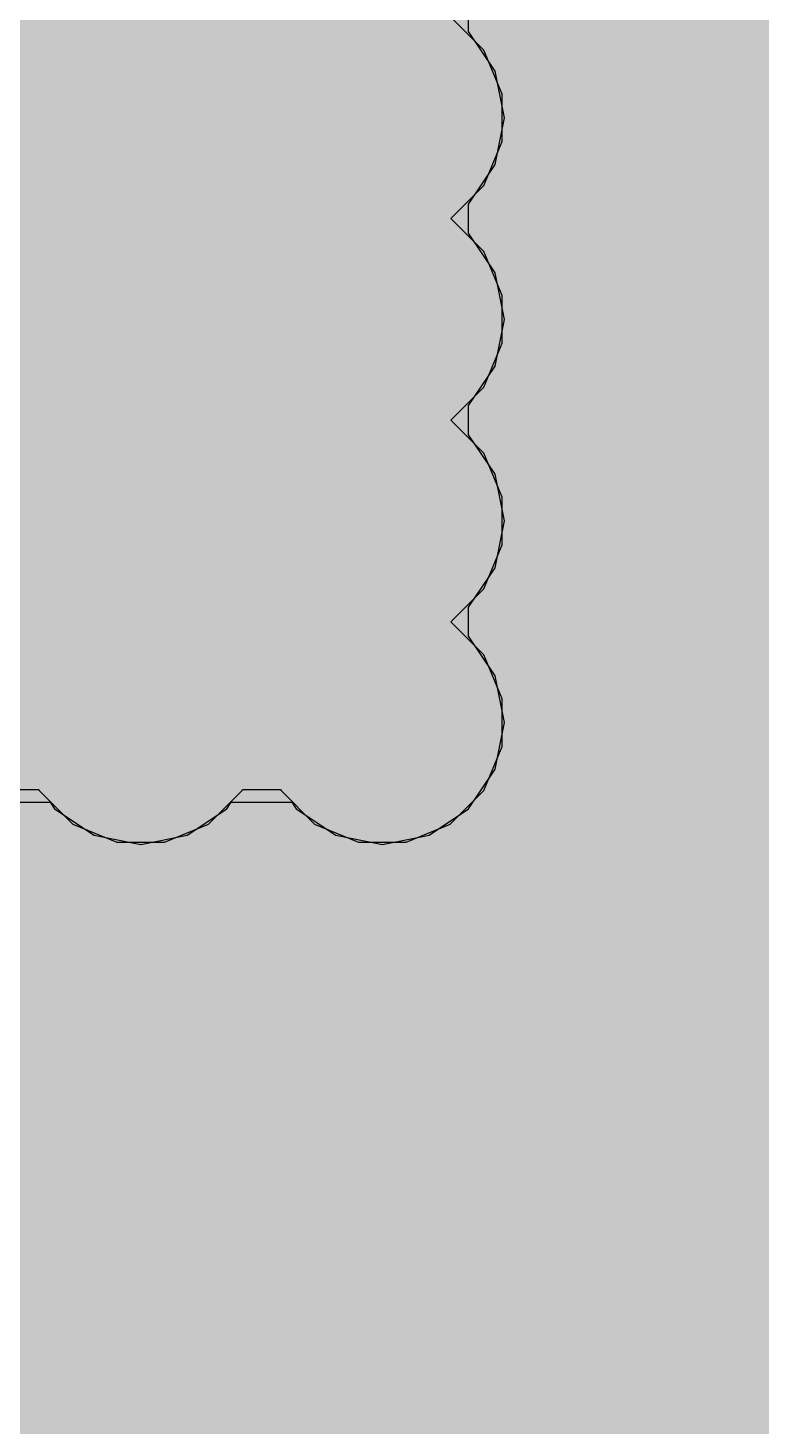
# Model space of a CAD drawing. Header units: inches. Extents: x -6 to 284, y -12 to 154.
# Drawn here: x 37.869 to 39.718, y -2.234 to 1.289 of the extents above; entities that cross this region are included whole.
import ezdxf

# ---------------------------------------------------------------- set-up
doc = ezdxf.new("R2010")
doc.units = ezdxf.units.IN
for name, color, linetype in [('Bottom Layer', 5, 'Continuous'), ('Bottom Solder', 6, 'Continuous'), ('Drill Drawing', 1, 'Continuous'), ('GND-1', 16, 'Continuous'), ('GND-2', 90, 'Continuous'), ('GND-3', 216, 'Continuous'), ('GND-4', 54, 'Continuous'), ('PWR-1', 156, 'Continuous'), ('PWR-2', 130, 'Continuous'), ('Signal L1', 76, 'Continuous'), ('Signal L2', 6, 'Continuous'), ('Top Layer', 1, 'Continuous'), ('Via Holes', 16, 'Continuous')]:
    doc.layers.add(name, color=color, linetype=linetype)

# ---------------------------------------------------------------- blocks, each defined once
blk = doc.blocks.new('68_QFN__7_7__B_120')
at = {"layer": 'Bottom Layer'}
blk.add_hatch(color=5, dxfattribs=at).paths.add_polyline_path([(-2.815, 2.815), (2.815, 2.815), (2.815, -2.815), (-2.815, -2.815)])
at = {"layer": 'Bottom Solder'}
blk.add_hatch(color=6, dxfattribs=at).paths.add_polyline_path([(-2.9166, 2.9166), (2.9166, 2.9166), (2.9166, -2.9166), (-2.9166, -2.9166)])

msp = doc.modelspace()

# ---------------------------------------------------------------- hatches: boundary and pattern name
at = {"layer": 'Bottom Layer'}
h = msp.add_hatch(color=5, dxfattribs=at)
edge = h.paths.add_edge_path()
edge.add_arc((38.153, 1.0627), 0.2, 0, 360)
h = msp.add_hatch(color=5, dxfattribs=at)
edge = h.paths.add_edge_path()
edge.add_arc((38.7626, 1.0627), 0.2, 0, 360)
h = msp.add_hatch(color=5, dxfattribs=at)
edge = h.paths.add_edge_path()
edge.add_arc((38.153, 0.5547), 0.2, 0, 360)
h = msp.add_hatch(color=5, dxfattribs=at)
edge = h.paths.add_edge_path()
edge.add_arc((38.7626, 0.5547), 0.2, 0, 360)
h = msp.add_hatch(color=5, dxfattribs=at)
edge = h.paths.add_edge_path()
edge.add_arc((38.153, 0.0467), 0.2, 0, 360)
h = msp.add_hatch(color=5, dxfattribs=at)
edge = h.paths.add_edge_path()
edge.add_arc((38.7626, 0.0467), 0.2, 0, 360)
h = msp.add_hatch(color=5, dxfattribs=at)
edge = h.paths.add_edge_path()
edge.add_arc((38.153, -0.4613), 0.2, 0, 360)
h = msp.add_hatch(color=5, dxfattribs=at)
edge = h.paths.add_edge_path()
edge.add_arc((38.7626, -0.4613), 0.2, 0, 360)
at = {"layer": 'GND-1'}
h = msp.add_hatch(color=16, dxfattribs=at)
edge = h.paths.add_edge_path()
edge.add_arc((38.153, 1.0627), 0.2, 0, 360)
h = msp.add_hatch(color=16, dxfattribs=at)
edge = h.paths.add_edge_path()
edge.add_arc((38.7626, 1.0627), 0.2, 0, 360)
h = msp.add_hatch(color=16, dxfattribs=at)
edge = h.paths.add_edge_path()
edge.add_arc((38.153, 0.5547), 0.2, 0, 360)
h = msp.add_hatch(color=16, dxfattribs=at)
edge = h.paths.add_edge_path()
edge.add_arc((38.7626, 0.5547), 0.2, 0, 360)
h = msp.add_hatch(color=16, dxfattribs=at)
edge = h.paths.add_edge_path()
edge.add_arc((38.153, 0.0467), 0.2, 0, 360)
h = msp.add_hatch(color=16, dxfattribs=at)
edge = h.paths.add_edge_path()
edge.add_arc((38.7626, 0.0467), 0.2, 0, 360)
h = msp.add_hatch(color=16, dxfattribs=at)
edge = h.paths.add_edge_path()
edge.add_arc((38.153, -0.4613), 0.2, 0, 360)
h = msp.add_hatch(color=16, dxfattribs=at)
edge = h.paths.add_edge_path()
edge.add_arc((38.7626, -0.4613), 0.2, 0, 360)
at = {"layer": 'GND-2'}
h = msp.add_hatch(color=90, dxfattribs=at)
edge = h.paths.add_edge_path()
edge.add_arc((38.153, 1.0627), 0.2, 0, 360)
h = msp.add_hatch(color=90, dxfattribs=at)
edge = h.paths.add_edge_path()
edge.add_arc((38.7626, 1.0627), 0.2, 0, 360)
h = msp.add_hatch(color=90, dxfattribs=at)
edge = h.paths.add_edge_path()
edge.add_arc((38.153, 0.5547), 0.2, 0, 360)
h = msp.add_hatch(color=90, dxfattribs=at)
edge = h.paths.add_edge_path()
edge.add_arc((38.7626, 0.5547), 0.2, 0, 360)
h = msp.add_hatch(color=90, dxfattribs=at)
edge = h.paths.add_edge_path()
edge.add_arc((38.153, 0.0467), 0.2, 0, 360)
h = msp.add_hatch(color=90, dxfattribs=at)
edge = h.paths.add_edge_path()
edge.add_arc((38.7626, 0.0467), 0.2, 0, 360)
h = msp.add_hatch(color=90, dxfattribs=at)
edge = h.paths.add_edge_path()
edge.add_arc((38.153, -0.4613), 0.2, 0, 360)
h = msp.add_hatch(color=90, dxfattribs=at)
edge = h.paths.add_edge_path()
edge.add_arc((38.7626, -0.4613), 0.2, 0, 360)
at = {"layer": 'GND-3'}
h = msp.add_hatch(color=216, dxfattribs=at)
edge = h.paths.add_edge_path()
edge.add_arc((38.153, 1.0627), 0.2, 0, 360)
h = msp.add_hatch(color=216, dxfattribs=at)
edge = h.paths.add_edge_path()
edge.add_arc((38.7626, 1.0627), 0.2, 0, 360)
h = msp.add_hatch(color=216, dxfattribs=at)
edge = h.paths.add_edge_path()
edge.add_arc((38.153, 0.5547), 0.2, 0, 360)
h = msp.add_hatch(color=216, dxfattribs=at)
edge = h.paths.add_edge_path()
edge.add_arc((38.7626, 0.5547), 0.2, 0, 360)
h = msp.add_hatch(color=216, dxfattribs=at)
edge = h.paths.add_edge_path()
edge.add_arc((38.153, 0.0467), 0.2, 0, 360)
h = msp.add_hatch(color=216, dxfattribs=at)
edge = h.paths.add_edge_path()
edge.add_arc((38.7626, 0.0467), 0.2, 0, 360)
h = msp.add_hatch(color=216, dxfattribs=at)
edge = h.paths.add_edge_path()
edge.add_arc((38.153, -0.4613), 0.2, 0, 360)
h = msp.add_hatch(color=216, dxfattribs=at)
edge = h.paths.add_edge_path()
edge.add_arc((38.7626, -0.4613), 0.2, 0, 360)
at = {"layer": 'GND-4'}
h = msp.add_hatch(color=54, dxfattribs=at)
edge = h.paths.add_edge_path()
edge.add_arc((38.153, 1.0627), 0.2, 0, 360)
h = msp.add_hatch(color=54, dxfattribs=at)
edge = h.paths.add_edge_path()
edge.add_arc((38.7626, 1.0627), 0.2, 0, 360)
h = msp.add_hatch(color=54, dxfattribs=at)
edge = h.paths.add_edge_path()
edge.add_arc((38.153, 0.5547), 0.2, 0, 360)
h = msp.add_hatch(color=54, dxfattribs=at)
edge = h.paths.add_edge_path()
edge.add_arc((38.7626, 0.5547), 0.2, 0, 360)
h = msp.add_hatch(color=54, dxfattribs=at)
edge = h.paths.add_edge_path()
edge.add_arc((38.153, 0.0467), 0.2, 0, 360)
h = msp.add_hatch(color=54, dxfattribs=at)
edge = h.paths.add_edge_path()
edge.add_arc((38.7626, 0.0467), 0.2, 0, 360)
h = msp.add_hatch(color=54, dxfattribs=at)
edge = h.paths.add_edge_path()
edge.add_arc((38.153, -0.4613), 0.2, 0, 360)
h = msp.add_hatch(color=54, dxfattribs=at)
edge = h.paths.add_edge_path()
edge.add_arc((38.7626, -0.4613), 0.2, 0, 360)
at = {"layer": 'PWR-1'}
h = msp.add_hatch(color=156, dxfattribs=at)
edge = h.paths.add_edge_path()
edge.add_arc((38.153, 1.0627), 0.2, 0, 360)
h = msp.add_hatch(color=156, dxfattribs=at)
edge = h.paths.add_edge_path()
edge.add_arc((38.7626, 1.0627), 0.2, 0, 360)
h = msp.add_hatch(color=156, dxfattribs=at)
edge = h.paths.add_edge_path()
edge.add_arc((38.153, 0.5547), 0.2, 0, 360)
h = msp.add_hatch(color=156, dxfattribs=at)
edge = h.paths.add_edge_path()
edge.add_arc((38.7626, 0.5547), 0.2, 0, 360)
h = msp.add_hatch(color=156, dxfattribs=at)
edge = h.paths.add_edge_path()
edge.add_arc((38.153, 0.0467), 0.2, 0, 360)
h = msp.add_hatch(color=156, dxfattribs=at)
edge = h.paths.add_edge_path()
edge.add_arc((38.7626, 0.0467), 0.2, 0, 360)
h = msp.add_hatch(color=156, dxfattribs=at)
edge = h.paths.add_edge_path()
edge.add_arc((38.153, -0.4613), 0.2, 0, 360)
h = msp.add_hatch(color=156, dxfattribs=at)
edge = h.paths.add_edge_path()
edge.add_arc((38.7626, -0.4613), 0.2, 0, 360)
at = {"layer": 'PWR-2'}
h = msp.add_hatch(color=130, dxfattribs=at)
edge = h.paths.add_edge_path()
edge.add_arc((38.153, 1.0627), 0.2, 0, 360)
h = msp.add_hatch(color=130, dxfattribs=at)
edge = h.paths.add_edge_path()
edge.add_arc((38.7626, 1.0627), 0.2, 0, 360)
h = msp.add_hatch(color=130, dxfattribs=at)
edge = h.paths.add_edge_path()
edge.add_arc((38.153, 0.5547), 0.2, 0, 360)
h = msp.add_hatch(color=130, dxfattribs=at)
edge = h.paths.add_edge_path()
edge.add_arc((38.7626, 0.5547), 0.2, 0, 360)
h = msp.add_hatch(color=130, dxfattribs=at)
edge = h.paths.add_edge_path()
edge.add_arc((38.153, 0.0467), 0.2, 0, 360)
h = msp.add_hatch(color=130, dxfattribs=at)
edge = h.paths.add_edge_path()
edge.add_arc((38.7626, 0.0467), 0.2, 0, 360)
h = msp.add_hatch(color=130, dxfattribs=at)
edge = h.paths.add_edge_path()
edge.add_arc((38.153, -0.4613), 0.2, 0, 360)
h = msp.add_hatch(color=130, dxfattribs=at)
edge = h.paths.add_edge_path()
edge.add_arc((38.7626, -0.4613), 0.2, 0, 360)
at = {"layer": 'Signal L1'}
h = msp.add_hatch(color=76, dxfattribs=at)
edge = h.paths.add_edge_path()
edge.add_arc((38.153, 1.0627), 0.2, 0, 360)
h = msp.add_hatch(color=76, dxfattribs=at)
edge = h.paths.add_edge_path()
edge.add_arc((38.7626, 1.0627), 0.2, 0, 360)
h = msp.add_hatch(color=76, dxfattribs=at)
edge = h.paths.add_edge_path()
edge.add_arc((38.153, 0.5547), 0.2, 0, 360)
h = msp.add_hatch(color=76, dxfattribs=at)
edge = h.paths.add_edge_path()
edge.add_arc((38.7626, 0.5547), 0.2, 0, 360)
h = msp.add_hatch(color=76, dxfattribs=at)
edge = h.paths.add_edge_path()
edge.add_arc((38.153, 0.0467), 0.2, 0, 360)
h = msp.add_hatch(color=76, dxfattribs=at)
edge = h.paths.add_edge_path()
edge.add_arc((38.7626, 0.0467), 0.2, 0, 360)
h = msp.add_hatch(color=76, dxfattribs=at)
edge = h.paths.add_edge_path()
edge.add_arc((38.153, -0.4613), 0.2, 0, 360)
h = msp.add_hatch(color=76, dxfattribs=at)
edge = h.paths.add_edge_path()
edge.add_arc((38.7626, -0.4613), 0.2, 0, 360)
at = {"layer": 'Signal L2'}
h = msp.add_hatch(color=6, dxfattribs=at)
edge = h.paths.add_edge_path()
edge.add_arc((38.153, 1.0627), 0.2, 0, 360)
h = msp.add_hatch(color=6, dxfattribs=at)
edge = h.paths.add_edge_path()
edge.add_arc((38.7626, 1.0627), 0.2, 0, 360)
h = msp.add_hatch(color=6, dxfattribs=at)
edge = h.paths.add_edge_path()
edge.add_arc((38.153, 0.5547), 0.2, 0, 360)
h = msp.add_hatch(color=6, dxfattribs=at)
edge = h.paths.add_edge_path()
edge.add_arc((38.7626, 0.5547), 0.2, 0, 360)
h = msp.add_hatch(color=6, dxfattribs=at)
edge = h.paths.add_edge_path()
edge.add_arc((38.153, 0.0467), 0.2, 0, 360)
h = msp.add_hatch(color=6, dxfattribs=at)
edge = h.paths.add_edge_path()
edge.add_arc((38.7626, 0.0467), 0.2, 0, 360)
h = msp.add_hatch(color=6, dxfattribs=at)
edge = h.paths.add_edge_path()
edge.add_arc((38.153, -0.4613), 0.2, 0, 360)
h = msp.add_hatch(color=6, dxfattribs=at)
edge = h.paths.add_edge_path()
edge.add_arc((38.7626, -0.4613), 0.2, 0, 360)
at = {"layer": 'Top Layer'}
h = msp.add_hatch(color=1, dxfattribs=at)
edge = h.paths.add_edge_path()
edge.add_arc((38.153, 1.0627), 0.2, 0, 360)
h = msp.add_hatch(color=1, dxfattribs=at)
edge = h.paths.add_edge_path()
edge.add_arc((38.7626, 1.0627), 0.2, 0, 360)
h = msp.add_hatch(color=1, dxfattribs=at)
edge = h.paths.add_edge_path()
edge.add_arc((38.153, 0.5547), 0.2, 0, 360)
h = msp.add_hatch(color=1, dxfattribs=at)
edge = h.paths.add_edge_path()
edge.add_arc((38.7626, 0.5547), 0.2, 0, 360)
h = msp.add_hatch(color=1, dxfattribs=at)
edge = h.paths.add_edge_path()
edge.add_arc((38.153, 0.0467), 0.2, 0, 360)
h = msp.add_hatch(color=1, dxfattribs=at)
edge = h.paths.add_edge_path()
edge.add_arc((38.7626, 0.0467), 0.2, 0, 360)
h = msp.add_hatch(color=1, dxfattribs=at)
edge = h.paths.add_edge_path()
edge.add_arc((38.153, -0.4613), 0.2, 0, 360)
h = msp.add_hatch(color=1, dxfattribs=at)
edge = h.paths.add_edge_path()
edge.add_arc((38.7626, -0.4613), 0.2, 0, 360)
at = {"layer": 'Via Holes'}
h = msp.add_hatch(color=7, dxfattribs=at)
edge = h.paths.add_edge_path()
edge.add_arc((38.153, 1.0627), 0.1, 0, 360)
h = msp.add_hatch(color=7, dxfattribs=at)
edge = h.paths.add_edge_path()
edge.add_arc((38.7626, 1.0627), 0.1, 0, 360)
h = msp.add_hatch(color=7, dxfattribs=at)
edge = h.paths.add_edge_path()
edge.add_arc((38.153, 0.5547), 0.1, 0, 360)
h = msp.add_hatch(color=7, dxfattribs=at)
edge = h.paths.add_edge_path()
edge.add_arc((38.7626, 0.5547), 0.1, 0, 360)
h = msp.add_hatch(color=7, dxfattribs=at)
edge = h.paths.add_edge_path()
edge.add_arc((38.153, 0.0467), 0.1, 0, 360)
h = msp.add_hatch(color=7, dxfattribs=at)
edge = h.paths.add_edge_path()
edge.add_arc((38.7626, 0.0467), 0.1, 0, 360)
h = msp.add_hatch(color=7, dxfattribs=at)
edge = h.paths.add_edge_path()
edge.add_arc((38.153, -0.4613), 0.1, 0, 360)
h = msp.add_hatch(color=7, dxfattribs=at)
edge = h.paths.add_edge_path()
edge.add_arc((38.7626, -0.4613), 0.1, 0, 360)

# ---------------------------------------------------------------- linework, layer by layer
at = {"layer": 'Drill Drawing'}
for points in [[(37.899, 1.3167, 0.0508, 0.0508, 0), (38.153, 0.8087, 0.0508, 0.0508, 0)], [(38.153, 0.8087, 0.0508, 0.0508, 0), (38.407, 1.3167, 0.0508, 0.0508, 0)], [(38.5086, 1.3167, 0.0508, 0.0508, 0), (38.7626, 0.8087, 0.0508, 0.0508, 0)], [(38.7626, 0.8087, 0.0508, 0.0508, 0), (39.0166, 1.3167, 0.0508, 0.0508, 0)], [(37.899, 0.8087, 0.0508, 0.0508, 0), (38.407, 0.8087, 0.0508, 0.0508, 0)], [(37.899, 0.8087, 0.0508, 0.0508, 0), (38.153, 0.3007, 0.0508, 0.0508, 0)], [(38.153, 0.3007, 0.0508, 0.0508, 0), (38.407, 0.8087, 0.0508, 0.0508, 0)], [(38.5086, 0.8087, 0.0508, 0.0508, 0), (39.0166, 0.8087, 0.0508, 0.0508, 0)], [(38.5086, 0.8087, 0.0508, 0.0508, 0), (38.7626, 0.3007, 0.0508, 0.0508, 0)], [(38.7626, 0.3007, 0.0508, 0.0508, 0), (39.0166, 0.8087, 0.0508, 0.0508, 0)], [(37.899, 0.3007, 0.0508, 0.0508, 0), (38.407, 0.3007, 0.0508, 0.0508, 0)], [(37.899, 0.3007, 0.0508, 0.0508, 0), (38.153, -0.2073, 0.0508, 0.0508, 0)], [(38.153, -0.2073, 0.0508, 0.0508, 0), (38.407, 0.3007, 0.0508, 0.0508, 0)], [(38.5086, 0.3007, 0.0508, 0.0508, 0), (39.0166, 0.3007, 0.0508, 0.0508, 0)], [(38.5086, 0.3007, 0.0508, 0.0508, 0), (38.7626, -0.2073, 0.0508, 0.0508, 0)], [(38.7626, -0.2073, 0.0508, 0.0508, 0), (39.0166, 0.3007, 0.0508, 0.0508, 0)], [(37.899, -0.2073, 0.0508, 0.0508, 0), (38.407, -0.2073, 0.0508, 0.0508, 0)], [(37.899, -0.2073, 0.0508, 0.0508, 0), (38.153, -0.7153, 0.0508, 0.0508, 0)], [(38.153, -0.7153, 0.0508, 0.0508, 0), (38.407, -0.2073, 0.0508, 0.0508, 0)], [(38.5086, -0.2073, 0.0508, 0.0508, 0), (39.0166, -0.2073, 0.0508, 0.0508, 0)], [(38.5086, -0.2073, 0.0508, 0.0508, 0), (38.7626, -0.7153, 0.0508, 0.0508, 0)], [(38.7626, -0.7153, 0.0508, 0.0508, 0), (39.0166, -0.2073, 0.0508, 0.0508, 0)]]:
    msp.add_lwpolyline(points, format="xyseb", dxfattribs=at)
for points in [[(37.8863, 0.8087, 0.0254, 0.0254, 1), (37.9117, 0.8087, 0.0254, 0.0254, 1)], [(37.8863, 0.8087, 0.0254, 0.0254, 1), (37.9117, 0.8087, 0.0254, 0.0254, 1)], [(38.1403, 0.8087, 0.0254, 0.0254, 1), (38.1657, 0.8087, 0.0254, 0.0254, 1)], [(38.1403, 0.8087, 0.0254, 0.0254, 1), (38.1657, 0.8087, 0.0254, 0.0254, 1)], [(38.3943, 0.8087, 0.0254, 0.0254, 1), (38.4197, 0.8087, 0.0254, 0.0254, 1)], [(38.3943, 0.8087, 0.0254, 0.0254, 1), (38.4197, 0.8087, 0.0254, 0.0254, 1)], [(38.4959, 0.8087, 0.0254, 0.0254, 1), (38.5213, 0.8087, 0.0254, 0.0254, 1)], [(38.4959, 0.8087, 0.0254, 0.0254, 1), (38.5213, 0.8087, 0.0254, 0.0254, 1)], [(38.7499, 0.8087, 0.0254, 0.0254, 1), (38.7753, 0.8087, 0.0254, 0.0254, 1)], [(38.7499, 0.8087, 0.0254, 0.0254, 1), (38.7753, 0.8087, 0.0254, 0.0254, 1)], [(39.0039, 0.8087, 0.0254, 0.0254, 1), (39.0293, 0.8087, 0.0254, 0.0254, 1)], [(39.0039, 0.8087, 0.0254, 0.0254, 1), (39.0293, 0.8087, 0.0254, 0.0254, 1)], [(37.8863, 0.3007, 0.0254, 0.0254, 1), (37.9117, 0.3007, 0.0254, 0.0254, 1)], [(37.8863, 0.3007, 0.0254, 0.0254, 1), (37.9117, 0.3007, 0.0254, 0.0254, 1)], [(38.1403, 0.3007, 0.0254, 0.0254, 1), (38.1657, 0.3007, 0.0254, 0.0254, 1)], [(38.1403, 0.3007, 0.0254, 0.0254, 1), (38.1657, 0.3007, 0.0254, 0.0254, 1)], [(38.3943, 0.3007, 0.0254, 0.0254, 1), (38.4197, 0.3007, 0.0254, 0.0254, 1)], [(38.3943, 0.3007, 0.0254, 0.0254, 1), (38.4197, 0.3007, 0.0254, 0.0254, 1)], [(38.4959, 0.3007, 0.0254, 0.0254, 1), (38.5213, 0.3007, 0.0254, 0.0254, 1)], [(38.4959, 0.3007, 0.0254, 0.0254, 1), (38.5213, 0.3007, 0.0254, 0.0254, 1)], [(38.7499, 0.3007, 0.0254, 0.0254, 1), (38.7753, 0.3007, 0.0254, 0.0254, 1)], [(38.7499, 0.3007, 0.0254, 0.0254, 1), (38.7753, 0.3007, 0.0254, 0.0254, 1)], [(39.0039, 0.3007, 0.0254, 0.0254, 1), (39.0293, 0.3007, 0.0254, 0.0254, 1)], [(39.0039, 0.3007, 0.0254, 0.0254, 1), (39.0293, 0.3007, 0.0254, 0.0254, 1)], [(37.8863, -0.2073, 0.0254, 0.0254, 1), (37.9117, -0.2073, 0.0254, 0.0254, 1)], [(37.8863, -0.2073, 0.0254, 0.0254, 1), (37.9117, -0.2073, 0.0254, 0.0254, 1)], [(38.1403, -0.2073, 0.0254, 0.0254, 1), (38.1657, -0.2073, 0.0254, 0.0254, 1)], [(38.1403, -0.2073, 0.0254, 0.0254, 1), (38.1657, -0.2073, 0.0254, 0.0254, 1)], [(38.3943, -0.2073, 0.0254, 0.0254, 1), (38.4197, -0.2073, 0.0254, 0.0254, 1)], [(38.3943, -0.2073, 0.0254, 0.0254, 1), (38.4197, -0.2073, 0.0254, 0.0254, 1)], [(38.4959, -0.2073, 0.0254, 0.0254, 1), (38.5213, -0.2073, 0.0254, 0.0254, 1)], [(38.4959, -0.2073, 0.0254, 0.0254, 1), (38.5213, -0.2073, 0.0254, 0.0254, 1)], [(38.7499, -0.2073, 0.0254, 0.0254, 1), (38.7753, -0.2073, 0.0254, 0.0254, 1)], [(38.7499, -0.2073, 0.0254, 0.0254, 1), (38.7753, -0.2073, 0.0254, 0.0254, 1)], [(39.0039, -0.2073, 0.0254, 0.0254, 1), (39.0293, -0.2073, 0.0254, 0.0254, 1)], [(39.0039, -0.2073, 0.0254, 0.0254, 1), (39.0293, -0.2073, 0.0254, 0.0254, 1)], [(38.1403, -0.7153, 0.0254, 0.0254, 1), (38.1657, -0.7153, 0.0254, 0.0254, 1)], [(38.1403, -0.7153, 0.0254, 0.0254, 1), (38.1657, -0.7153, 0.0254, 0.0254, 1)], [(38.7499, -0.7153, 0.0254, 0.0254, 1), (38.7753, -0.7153, 0.0254, 0.0254, 1)], [(38.7499, -0.7153, 0.0254, 0.0254, 1), (38.7753, -0.7153, 0.0254, 0.0254, 1)]]:
    msp.add_lwpolyline(points, format="xyseb", close=True, dxfattribs=at)
at = {"layer": 'PWR-1'}
for p, q in [((38.98, 1.2801), (38.98, 1.3533)), ((39.0467, 1.1804), (38.98, 1.2801)), ((39.0701, 1.0627), (39.0467, 1.1804)), ((39.0467, 0.945), (39.0701, 1.0627)), ((38.98, 0.8453), (39.0467, 0.945)), ((38.98, 0.7721), (38.98, 0.8453)), ((39.0467, 0.6724), (38.98, 0.7721)), ((39.0701, 0.5547), (39.0467, 0.6724)), ((39.0467, 0.437), (39.0701, 0.5547)), ((38.98, 0.3373), (39.0467, 0.437)), ((38.98, 0.2641), (38.98, 0.3373)), ((39.0467, 0.1644), (38.98, 0.2641)), ((39.0701, 0.0467), (39.0467, 0.1644)), ((39.0467, -0.071), (39.0701, 0.0467)), ((38.98, -0.1707), (39.0467, -0.071)), ((38.98, -0.2439), (38.98, -0.1707)), ((39.0467, -0.3436), (38.98, -0.2439)), ((39.0701, -0.4613), (39.0467, -0.3436)), ((39.0467, -0.579), (39.0701, -0.4613)), ((38.98, -0.6788), (39.0467, -0.579)), ((37.7718, -0.6623), (37.9245, -0.6623)), ((37.9245, -0.6623), (37.9355, -0.6788)), ((38.3704, -0.6788), (38.3814, -0.6623)), ((38.3814, -0.6623), (38.5341, -0.6623)), ((38.5341, -0.6623), (38.5451, -0.6788)), ((37.9355, -0.6788), (38.0353, -0.7454)), ((38.2706, -0.7454), (38.3704, -0.6788)), ((38.5451, -0.6788), (38.6449, -0.7454)), ((38.8802, -0.7454), (38.98, -0.6788)), ((38.0353, -0.7454), (38.153, -0.7688)), ((38.153, -0.7688), (38.2706, -0.7454)), ((38.6449, -0.7454), (38.7626, -0.7688)), ((38.7626, -0.7688), (38.8802, -0.7454))]:
    msp.add_line(p, q, dxfattribs=at)
at = {"layer": 'PWR-2'}
for p, q in [((39.0182, 1.2335), (38.9351, 1.3167)), ((39.0642, 1.1227), (39.0182, 1.2335)), ((39.0642, 1.0027), (39.0642, 1.1227)), ((39.0182, 0.8918), (39.0642, 1.0027)), ((38.9351, 0.8087), (39.0182, 0.8918)), ((39.0182, 0.7255), (38.9351, 0.8087)), ((39.0642, 0.6147), (39.0182, 0.7255)), ((39.0642, 0.4947), (39.0642, 0.6147)), ((39.0182, 0.3838), (39.0642, 0.4947)), ((38.9351, 0.3007), (39.0182, 0.3838)), ((39.0182, 0.2175), (38.9351, 0.3007)), ((39.0642, 0.1067), (39.0182, 0.2175)), ((39.0642, -0.0133), (39.0642, 0.1067)), ((39.0182, -0.1242), (39.0642, -0.0133)), ((38.9351, -0.2073), (39.0182, -0.1242)), ((39.0182, -0.2905), (38.9351, -0.2073)), ((39.0642, -0.4013), (39.0182, -0.2905)), ((39.0642, -0.5213), (39.0642, -0.4013)), ((39.0182, -0.6322), (39.0642, -0.5213)), ((37.8, -0.6297), (37.8963, -0.6297)), ((37.8963, -0.6297), (37.8973, -0.6322)), ((37.8973, -0.6322), (37.9821, -0.717)), ((38.3238, -0.717), (38.4086, -0.6322)), ((38.4086, -0.6322), (38.4096, -0.6297)), ((38.4096, -0.6297), (38.5059, -0.6297)), ((38.5059, -0.6297), (38.5069, -0.6322)), ((38.5069, -0.6322), (38.5917, -0.717)), ((38.9334, -0.717), (39.0182, -0.6322)), ((37.9821, -0.717), (38.093, -0.7629)), ((38.213, -0.7629), (38.3238, -0.717)), ((38.5917, -0.717), (38.7026, -0.7629)), ((38.8226, -0.7629), (38.9334, -0.717)), ((38.093, -0.7629), (38.213, -0.7629)), ((38.7026, -0.7629), (38.8226, -0.7629))]:
    msp.add_line(p, q, dxfattribs=at)
at = {"layer": 'Signal L1'}
for points in [[(36.8051, -0.9913, 0.254, 0.254, 0), (41.5028, -0.9913, 0.254, 0.254, 0)], [(33.0967, -1.6206, 0.1016, 0.1016, 0), (49.8655, -1.6206, 0.1016, 0.1016, 0)], [(32.935, -1.8865, 0.1016, 0.1016, 0), (49.9624, -1.8865, 0.1016, 0.1016, 0)], [(32.7838, -2.163, 0.1016, 0.1016, 0), (50.0721, -2.163, 0.1016, 0.1016, 0)]]:
    msp.add_lwpolyline(points, format="xyseb", dxfattribs=at)
at = {"layer": 'Signal L2'}
for points in [[(33.3691, -1.5979, 0.0889, 0.0889, 0), (48.0882, -1.5979, 0.0889, 0.0889, 0)], [(33.3691, -1.89, 0.0889, 0.0889, 0), (48.0882, -1.89, 0.0889, 0.0889, 0)]]:
    msp.add_lwpolyline(points, format="xyseb", dxfattribs=at)

# ---------------------------------------------------------------- block references
at = {"rotation": 180}
msp.add_blockref('68_QFN__7_7__B_120', (39.4022, -0.2532), dxfattribs=at)

doc.saveas('drawing.dxf')
